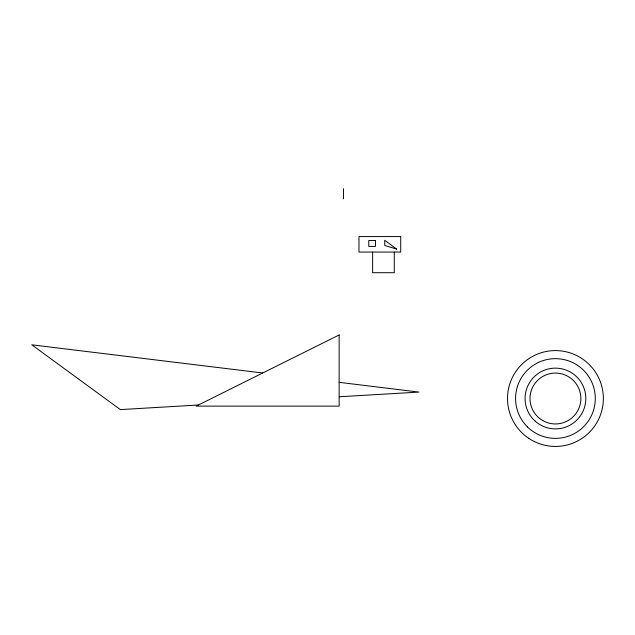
<?xml version="1.0" encoding="UTF-8"?>
<svg xmlns="http://www.w3.org/2000/svg" width="635" height="635" viewBox="0 0 635 635"><rect width="100%" height="100%" fill="white"/><g stroke="black" fill="none" stroke-linecap="round" stroke-linejoin="round"><path stroke-width="0.95" d="M198.374 405.019L120.356 409.599L31.75 344.805L262.699 372.999M339.146 396.764L418.981 392.081L339.146 382.333M394.272 252.055L394.272 272.717L372.626 272.717L372.626 252.055M343.495 188.674L343.495 198.874M339.146 334.955L196.159 406.122L339.146 406.122L339.146 334.955M400.725 236.577L358.973 236.577L358.973 252.055L400.725 252.055L400.725 236.577M375.436 240.482L368.784 240.482L368.784 246.404L375.436 246.404L375.436 240.482M396.621 249.039L384.762 245.507L384.762 240.316L396.621 249.039M528.749 438.317A47.919 47.919 0 0 0 603.25 401.725A47.919 47.919 0 0 0 534.313 355.497A47.919 47.919 0 0 0 528.749 438.317M527.598 427.045A39.862 39.862 0 0 0 594.066 408.353A39.862 39.862 0 0 0 544.647 360.14A39.862 39.862 0 0 0 527.598 427.045M535.154 421.124A30.377 30.377 0 0 0 585.16 404.773A30.377 30.377 0 0 0 545.997 369.641A30.377 30.377 0 0 0 535.154 421.124M542.711 420.545A25.44 25.44 0 0 0 580.874 398.51A25.44 25.44 0 0 0 542.711 376.484A25.44 25.44 0 0 0 542.711 420.545"/></g></svg>
